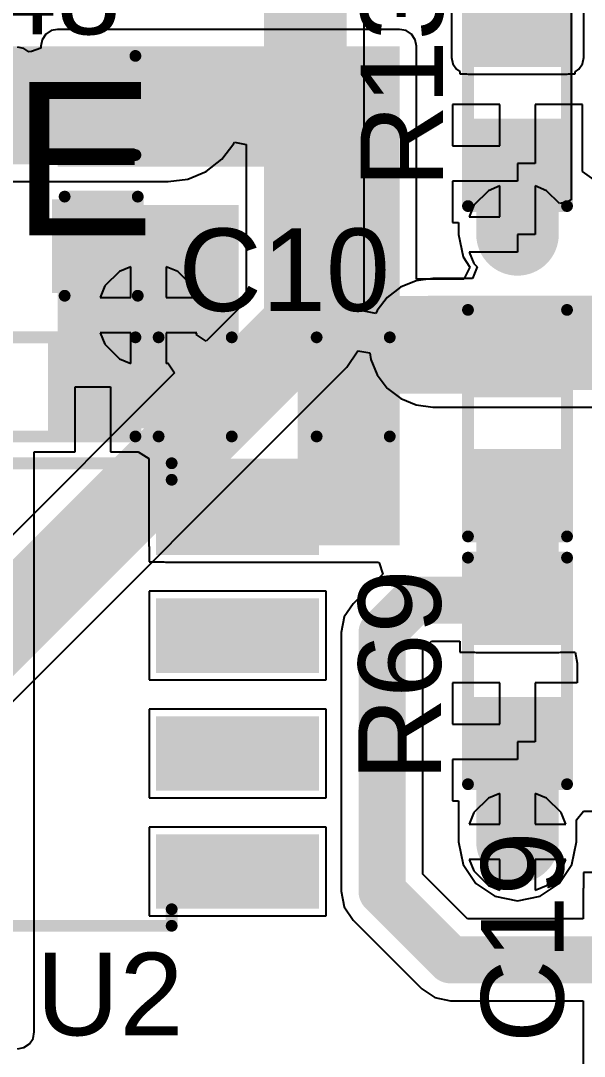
# Model space of a CAD drawing. Header units: millimetres. Extents: x -0.28 to 2.08, y -0.28 to 2.74.
# Drawn here: x 1.3603 to 1.5993, y 1.7976 to 2.2365 of the extents above; entities that cross this region are included whole.
import ezdxf

# ---------------------------------------------------------------- set-up
doc = ezdxf.new("R2010")
doc.units = ezdxf.units.MM
doc.header["$MEASUREMENT"] = 0
for name, color, linetype in [('BottomLayer', 5, 'Continuous'), ('TopLayer', 1, 'Continuous'), ('TopOverlay', 2, 'Continuous'), ('TopPaste', 8, 'Continuous'), ('TopSolder', 216, 'Continuous'), ('ViaHoleLayer', 16, 'Continuous')]:
    doc.layers.add(name, color=color, linetype=linetype)
doc.styles.add('Arial', font='arial.ttf', dxfattribs={"height": 0.2})

# ---------------------------------------------------------------- blocks, each defined once
blk = doc.blocks.new('SOIC_8_6')
at = {"layer": 'TopLayer'}
for points in [[(-0.0757874, 0.086811), (-0.0757874, 0.063189), (-0.136811, 0.063189), (-0.136811, 0.086811)], [(0.136811, 0.086811), (0.136811, 0.063189), (0.0757874, 0.063189), (0.0757874, 0.086811)], [(-0.0757874, 0.036811), (-0.0757874, 0.013189), (-0.136811, 0.013189), (-0.136811, 0.036811)], [(0.136811, 0.036811), (0.136811, 0.013189), (0.0757874, 0.013189), (0.0757874, 0.036811)], [(-0.0757874, -0.013189), (-0.0757874, -0.036811), (-0.136811, -0.036811), (-0.136811, -0.013189)], [(0.136811, -0.013189), (0.136811, -0.036811), (0.0757874, -0.036811), (0.0757874, -0.013189)], [(-0.0757874, -0.063189), (-0.0757874, -0.086811), (-0.136811, -0.086811), (-0.136811, -0.063189)], [(0.136811, -0.063189), (0.136811, -0.086811), (0.0757874, -0.086811), (0.0757874, -0.063189)]]:
    blk.add_hatch(color=1, dxfattribs=at).paths.add_polyline_path(points)
at = {"layer": 'TopOverlay'}
blk.add_hatch(color=2, dxfattribs=at).paths.add_polyline_path([(-0.072, 0.062), (-0.059, 0.062), (-0.059, 0.088), (-0.072, 0.088)])
at = {"layer": 'TopPaste'}
for points in [[(-0.0757874, 0.086811), (-0.0757874, 0.063189), (-0.136811, 0.063189), (-0.136811, 0.086811)], [(0.136811, 0.086811), (0.136811, 0.063189), (0.0757874, 0.063189), (0.0757874, 0.086811)], [(-0.0757874, 0.036811), (-0.0757874, 0.013189), (-0.136811, 0.013189), (-0.136811, 0.036811)], [(0.136811, 0.036811), (0.136811, 0.013189), (0.0757874, 0.013189), (0.0757874, 0.036811)], [(-0.0757874, -0.013189), (-0.0757874, -0.036811), (-0.136811, -0.036811), (-0.136811, -0.013189)], [(0.136811, -0.013189), (0.136811, -0.036811), (0.0757874, -0.036811), (0.0757874, -0.013189)], [(-0.0757874, -0.063189), (-0.0757874, -0.086811), (-0.136811, -0.086811), (-0.136811, -0.063189)], [(0.136811, -0.063189), (0.136811, -0.086811), (0.0757874, -0.086811), (0.0757874, -0.063189)]]:
    blk.add_hatch(color=8, dxfattribs=at).paths.add_polyline_path(points)
at = {"layer": 'TopSolder'}
for points in [[(-0.0717874, 0.090811), (-0.0717874, 0.059189), (-0.140811, 0.059189), (-0.140811, 0.090811)], [(0.140811, 0.090811), (0.140811, 0.059189), (0.0717874, 0.059189), (0.0717874, 0.090811)], [(-0.0717874, 0.040811), (-0.0717874, 0.009189), (-0.140811, 0.009189), (-0.140811, 0.040811)], [(0.140811, 0.040811), (0.140811, 0.009189), (0.0717874, 0.009189), (0.0717874, 0.040811)], [(-0.0717874, -0.009189), (-0.0717874, -0.040811), (-0.140811, -0.040811), (-0.140811, -0.009189)], [(0.140811, -0.009189), (0.140811, -0.040811), (0.0717874, -0.040811), (0.0717874, -0.009189)], [(-0.0717874, -0.059189), (-0.0717874, -0.090811), (-0.140811, -0.090811), (-0.140811, -0.059189)], [(0.140811, -0.059189), (0.140811, -0.090811), (0.0717874, -0.090811), (0.0717874, -0.059189)]]:
    blk.add_hatch(color=216, dxfattribs=at).paths.add_polyline_path(points)
at = {"layer": 'TopOverlay', "const_width": 0.005}
for points in [[(-0.07837, 0.091), (-0.07837, 0.098)], [(-0.07837, 0.098), (0.07837, 0.098)], [(0.07837, 0.091), (0.07837, 0.098)], [(-0.148, 0.08), (-0.143, 0.075)], [(-0.148, 0.07), (-0.148, 0.08)], [(-0.148, 0.07), (-0.143, 0.075)], [(-0.07837, -0.098), (-0.07837, -0.091)], [(0.07837, -0.098), (0.07837, -0.091)], [(-0.07837, -0.098), (0.07837, -0.098)]]:
    blk.add_lwpolyline(points, dxfattribs=at)
at = {"layer": 'TopOverlay', "const_width": 0.0025}
for points in [[(-0.07962, 0.098, 1), (-0.07712, 0.098, 1)], [(-0.07962, 0.098, 1), (-0.07712, 0.098, 1)], [(0.07712, 0.098, 1), (0.07962, 0.098, 1)], [(0.07712, 0.098, 1), (0.07962, 0.098, 1)], [(-0.07962, 0.091, 1), (-0.07712, 0.091, 1)], [(0.07712, 0.091, 1), (0.07962, 0.091, 1)], [(-0.14925, 0.08, 1), (-0.14675, 0.08, 1)], [(-0.14925, 0.08, 1), (-0.14675, 0.08, 1)], [(-0.14425, 0.075, 1), (-0.14175, 0.075, 1)], [(-0.14425, 0.075, 1), (-0.14175, 0.075, 1)], [(-0.14925, 0.07, 1), (-0.14675, 0.07, 1)], [(-0.14925, 0.07, 1), (-0.14675, 0.07, 1)], [(-0.07962, -0.091, 1), (-0.07712, -0.091, 1)], [(0.07712, -0.091, 1), (0.07962, -0.091, 1)], [(-0.07962, -0.098, 1), (-0.07712, -0.098, 1)], [(-0.07962, -0.098, 1), (-0.07712, -0.098, 1)], [(0.07712, -0.098, 1), (0.07962, -0.098, 1)], [(0.07712, -0.098, 1), (0.07962, -0.098, 1)]]:
    blk.add_lwpolyline(points, format="xyb", close=True, dxfattribs=at)
blk = doc.blocks.new('R___0603_21')
at = {"layer": 'TopLayer'}
for points in [[(-0.015, 0.0175), (-0.015, -0.0175), (-0.045, -0.0175), (-0.045, 0.0175)], [(0.045, 0.0175), (0.045, -0.0175), (0.015, -0.0175), (0.015, 0.0175)]]:
    blk.add_hatch(color=1, dxfattribs=at).paths.add_polyline_path(points)
at = {"layer": 'TopPaste'}
for points in [[(-0.015, 0.0175), (-0.015, -0.0175), (-0.045, -0.0175), (-0.045, 0.0175)], [(0.045, 0.0175), (0.045, -0.0175), (0.015, -0.0175), (0.015, 0.0175)]]:
    blk.add_hatch(color=8, dxfattribs=at).paths.add_polyline_path(points)
at = {"layer": 'TopSolder'}
for points in [[(-0.011, 0.0215), (-0.011, -0.0215), (-0.049, -0.0215), (-0.049, 0.0215)], [(0.049, 0.0215), (0.049, -0.0215), (0.011, -0.0215), (0.011, 0.0215)]]:
    blk.add_hatch(color=216, dxfattribs=at).paths.add_polyline_path(points)
at = {"layer": 'TopOverlay', "const_width": 0.005}
for points in [[(-0.048, 0.021), (0.048, 0.021)], [(-0.048, -0.021), (-0.048, 0.021)], [(0.048, -0.021), (0.048, 0.021)], [(-0.048, -0.021), (0.048, -0.021)]]:
    blk.add_lwpolyline(points, dxfattribs=at)
at = {"layer": 'TopOverlay', "const_width": 0.0025}
for points in [[(-0.04925, 0.021, 1), (-0.04675, 0.021, 1)], [(-0.04925, 0.021, 1), (-0.04675, 0.021, 1)], [(0.04675, 0.021, 1), (0.04925, 0.021, 1)], [(0.04675, 0.021, 1), (0.04925, 0.021, 1)], [(-0.04925, -0.021, 1), (-0.04675, -0.021, 1)], [(-0.04925, -0.021, 1), (-0.04675, -0.021, 1)], [(0.04675, -0.021, 1), (0.04925, -0.021, 1)], [(0.04675, -0.021, 1), (0.04925, -0.021, 1)]]:
    blk.add_lwpolyline(points, format="xyb", close=True, dxfattribs=at)
blk = doc.blocks.new('R___0603_22')
at = {"layer": 'TopLayer'}
for points in [[(-0.015, 0.0175), (-0.015, -0.0175), (-0.045, -0.0175), (-0.045, 0.0175)], [(0.045, 0.0175), (0.045, -0.0175), (0.015, -0.0175), (0.015, 0.0175)]]:
    blk.add_hatch(color=1, dxfattribs=at).paths.add_polyline_path(points)
at = {"layer": 'TopPaste'}
for points in [[(-0.015, 0.0175), (-0.015, -0.0175), (-0.045, -0.0175), (-0.045, 0.0175)], [(0.045, 0.0175), (0.045, -0.0175), (0.015, -0.0175), (0.015, 0.0175)]]:
    blk.add_hatch(color=8, dxfattribs=at).paths.add_polyline_path(points)
at = {"layer": 'TopSolder'}
for points in [[(-0.011, 0.0215), (-0.011, -0.0215), (-0.049, -0.0215), (-0.049, 0.0215)], [(0.049, 0.0215), (0.049, -0.0215), (0.011, -0.0215), (0.011, 0.0215)]]:
    blk.add_hatch(color=216, dxfattribs=at).paths.add_polyline_path(points)
at = {"layer": 'TopOverlay', "const_width": 0.005}
for points in [[(0.048, 0.021), (-0.048, 0.021)], [(-0.048, -0.021), (-0.048, 0.021)], [(0.048, -0.021), (0.048, 0.021)], [(0.048, -0.021), (-0.048, -0.021)]]:
    blk.add_lwpolyline(points, dxfattribs=at)
at = {"layer": 'TopOverlay', "const_width": 0.0025}
for points in [[(-0.04925, 0.021, 1), (-0.04675, 0.021, 1)], [(-0.04925, 0.021, 1), (-0.04675, 0.021, 1)], [(0.04675, 0.021, 1), (0.04925, 0.021, 1)], [(0.04675, 0.021, 1), (0.04925, 0.021, 1)], [(-0.04925, -0.021, 1), (-0.04675, -0.021, 1)], [(-0.04925, -0.021, 1), (-0.04675, -0.021, 1)], [(0.04675, -0.021, 1), (0.04925, -0.021, 1)], [(0.04675, -0.021, 1), (0.04925, -0.021, 1)]]:
    blk.add_lwpolyline(points, format="xyb", close=True, dxfattribs=at)
blk = doc.blocks.new('R___0603_23')
at = {"layer": 'TopLayer'}
for points in [[(-0.015, 0.0175), (-0.015, -0.0175), (-0.045, -0.0175), (-0.045, 0.0175)], [(0.045, 0.0175), (0.045, -0.0175), (0.015, -0.0175), (0.015, 0.0175)]]:
    blk.add_hatch(color=1, dxfattribs=at).paths.add_polyline_path(points)
at = {"layer": 'TopPaste'}
for points in [[(-0.015, 0.0175), (-0.015, -0.0175), (-0.045, -0.0175), (-0.045, 0.0175)], [(0.045, 0.0175), (0.045, -0.0175), (0.015, -0.0175), (0.015, 0.0175)]]:
    blk.add_hatch(color=8, dxfattribs=at).paths.add_polyline_path(points)
at = {"layer": 'TopSolder'}
for points in [[(-0.011, 0.0215), (-0.011, -0.0215), (-0.049, -0.0215), (-0.049, 0.0215)], [(0.049, 0.0215), (0.049, -0.0215), (0.011, -0.0215), (0.011, 0.0215)]]:
    blk.add_hatch(color=216, dxfattribs=at).paths.add_polyline_path(points)
at = {"layer": 'TopOverlay', "const_width": 0.005}
for points in [[(-0.048, 0.021), (0.048, 0.021)], [(-0.048, 0.021), (-0.048, -0.021)], [(0.048, 0.021), (0.048, -0.021)], [(-0.048, -0.021), (0.048, -0.021)]]:
    blk.add_lwpolyline(points, dxfattribs=at)
at = {"layer": 'TopOverlay', "const_width": 0.0025}
for points in [[(-0.04925, 0.021, 1), (-0.04675, 0.021, 1)], [(-0.04925, 0.021, 1), (-0.04675, 0.021, 1)], [(0.04675, 0.021, 1), (0.04925, 0.021, 1)], [(0.04675, 0.021, 1), (0.04925, 0.021, 1)], [(-0.04925, -0.021, 1), (-0.04675, -0.021, 1)], [(-0.04925, -0.021, 1), (-0.04675, -0.021, 1)], [(0.04675, -0.021, 1), (0.04925, -0.021, 1)], [(0.04675, -0.021, 1), (0.04925, -0.021, 1)]]:
    blk.add_lwpolyline(points, format="xyb", close=True, dxfattribs=at)
blk = doc.blocks.new('R___0603_43')
at = {"layer": 'TopLayer'}
for points in [[(-0.015, 0.0175), (-0.015, -0.0175), (-0.045, -0.0175), (-0.045, 0.0175)], [(0.045, 0.0175), (0.045, -0.0175), (0.015, -0.0175), (0.015, 0.0175)]]:
    blk.add_hatch(color=1, dxfattribs=at).paths.add_polyline_path(points)
at = {"layer": 'TopPaste'}
for points in [[(-0.015, 0.0175), (-0.015, -0.0175), (-0.045, -0.0175), (-0.045, 0.0175)], [(0.045, 0.0175), (0.045, -0.0175), (0.015, -0.0175), (0.015, 0.0175)]]:
    blk.add_hatch(color=8, dxfattribs=at).paths.add_polyline_path(points)
at = {"layer": 'TopSolder'}
for points in [[(-0.011, 0.0215), (-0.011, -0.0215), (-0.049, -0.0215), (-0.049, 0.0215)], [(0.049, 0.0215), (0.049, -0.0215), (0.011, -0.0215), (0.011, 0.0215)]]:
    blk.add_hatch(color=216, dxfattribs=at).paths.add_polyline_path(points)
at = {"layer": 'TopOverlay', "const_width": 0.005}
for points in [[(-0.048, 0.021), (0.048, 0.021)], [(-0.048, -0.021), (-0.048, 0.021)], [(0.048, -0.021), (0.048, 0.021)], [(-0.048, -0.021), (0.048, -0.021)]]:
    blk.add_lwpolyline(points, dxfattribs=at)
at = {"layer": 'TopOverlay', "const_width": 0.0025}
for points in [[(-0.04925, 0.021, 1), (-0.04675, 0.021, 1)], [(-0.04925, 0.021, 1), (-0.04675, 0.021, 1)], [(0.04675, 0.021, 1), (0.04925, 0.021, 1)], [(0.04675, 0.021, 1), (0.04925, 0.021, 1)], [(-0.04925, -0.021, 1), (-0.04675, -0.021, 1)], [(-0.04925, -0.021, 1), (-0.04675, -0.021, 1)], [(0.04675, -0.021, 1), (0.04925, -0.021, 1)], [(0.04675, -0.021, 1), (0.04925, -0.021, 1)]]:
    blk.add_lwpolyline(points, format="xyb", close=True, dxfattribs=at)
blk = doc.blocks.new('R___0603_76')
at = {"layer": 'TopLayer'}
for points in [[(-0.015, 0.0175), (-0.015, -0.0175), (-0.045, -0.0175), (-0.045, 0.0175)], [(0.045, 0.0175), (0.045, -0.0175), (0.015, -0.0175), (0.015, 0.0175)]]:
    blk.add_hatch(color=1, dxfattribs=at).paths.add_polyline_path(points)
at = {"layer": 'TopPaste'}
for points in [[(-0.015, 0.0175), (-0.015, -0.0175), (-0.045, -0.0175), (-0.045, 0.0175)], [(0.045, 0.0175), (0.045, -0.0175), (0.015, -0.0175), (0.015, 0.0175)]]:
    blk.add_hatch(color=8, dxfattribs=at).paths.add_polyline_path(points)
at = {"layer": 'TopSolder'}
for points in [[(-0.011, 0.0215), (-0.011, -0.0215), (-0.049, -0.0215), (-0.049, 0.0215)], [(0.049, 0.0215), (0.049, -0.0215), (0.011, -0.0215), (0.011, 0.0215)]]:
    blk.add_hatch(color=216, dxfattribs=at).paths.add_polyline_path(points)
at = {"layer": 'TopOverlay', "const_width": 0.005}
for points in [[(0.048, 0.021), (-0.048, 0.021)], [(-0.048, -0.021), (-0.048, 0.021)], [(0.048, -0.021), (0.048, 0.021)], [(0.048, -0.021), (-0.048, -0.021)]]:
    blk.add_lwpolyline(points, dxfattribs=at)
at = {"layer": 'TopOverlay', "const_width": 0.0025}
for points in [[(-0.04925, 0.021, 1), (-0.04675, 0.021, 1)], [(-0.04925, 0.021, 1), (-0.04675, 0.021, 1)], [(0.04675, 0.021, 1), (0.04925, 0.021, 1)], [(0.04675, 0.021, 1), (0.04925, 0.021, 1)], [(-0.04925, -0.021, 1), (-0.04675, -0.021, 1)], [(-0.04925, -0.021, 1), (-0.04675, -0.021, 1)], [(0.04675, -0.021, 1), (0.04925, -0.021, 1)], [(0.04675, -0.021, 1), (0.04925, -0.021, 1)]]:
    blk.add_lwpolyline(points, format="xyb", close=True, dxfattribs=at)
blk = doc.blocks.new('C___0603_92')
at = {"layer": 'TopLayer'}
for points in [[(-0.015, 0.0175), (-0.015, -0.0175), (-0.045, -0.0175), (-0.045, 0.0175)], [(0.045, 0.0175), (0.045, -0.0175), (0.015, -0.0175), (0.015, 0.0175)]]:
    blk.add_hatch(color=1, dxfattribs=at).paths.add_polyline_path(points)
at = {"layer": 'TopPaste'}
for points in [[(-0.015, 0.0175), (-0.015, -0.0175), (-0.045, -0.0175), (-0.045, 0.0175)], [(0.045, 0.0175), (0.045, -0.0175), (0.015, -0.0175), (0.015, 0.0175)]]:
    blk.add_hatch(color=8, dxfattribs=at).paths.add_polyline_path(points)
at = {"layer": 'TopSolder'}
for points in [[(-0.0126378, 0.0198622), (-0.0126378, -0.0198622), (-0.0473622, -0.0198622), (-0.0473622, 0.0198622)], [(0.0473622, 0.0198622), (0.0473622, -0.0198622), (0.0126378, -0.0198622), (0.0126378, 0.0198622)]]:
    blk.add_hatch(color=216, dxfattribs=at).paths.add_polyline_path(points)
at = {"layer": 'TopOverlay', "const_width": 0.005}
for points in [[(-0.049, 0.021), (-0.049, -0.021)], [(-0.018, 0.021), (-0.049, 0.021)], [(0.049, 0.021), (0.018, 0.021)], [(0.049, 0.021), (0.049, -0.021)], [(-0.018, -0.021), (-0.049, -0.021)], [(0.049, -0.021), (0.018, -0.021)]]:
    blk.add_lwpolyline(points, dxfattribs=at)
at = {"layer": 'TopOverlay', "const_width": 0.0025}
for points in [[(-0.05025, 0.021, 1), (-0.04775, 0.021, 1)], [(-0.05025, 0.021, 1), (-0.04775, 0.021, 1)], [(-0.01925, 0.021, 1), (-0.01675, 0.021, 1)], [(0.01675, 0.021, 1), (0.01925, 0.021, 1)], [(0.04775, 0.021, 1), (0.05025, 0.021, 1)], [(0.04775, 0.021, 1), (0.05025, 0.021, 1)], [(-0.05025, -0.021, 1), (-0.04775, -0.021, 1)], [(-0.05025, -0.021, 1), (-0.04775, -0.021, 1)], [(-0.01925, -0.021, 1), (-0.01675, -0.021, 1)], [(0.01675, -0.021, 1), (0.01925, -0.021, 1)], [(0.04775, -0.021, 1), (0.05025, -0.021, 1)], [(0.04775, -0.021, 1), (0.05025, -0.021, 1)]]:
    blk.add_lwpolyline(points, format="xyb", close=True, dxfattribs=at)
blk = doc.blocks.new('CAP_0603_102')
at = {"layer": 'TopLayer'}
for points in [[(-0.015, 0.0175), (-0.015, -0.0175), (-0.045, -0.0175), (-0.045, 0.0175)], [(0.045, 0.0175), (0.045, -0.0175), (0.015, -0.0175), (0.015, 0.0175)]]:
    blk.add_hatch(color=1, dxfattribs=at).paths.add_polyline_path(points)
at = {"layer": 'TopPaste'}
for points in [[(-0.015, 0.0175), (-0.015, -0.0175), (-0.045, -0.0175), (-0.045, 0.0175)], [(0.045, 0.0175), (0.045, -0.0175), (0.015, -0.0175), (0.015, 0.0175)]]:
    blk.add_hatch(color=8, dxfattribs=at).paths.add_polyline_path(points)
at = {"layer": 'TopSolder'}
for points in [[(-0.0126378, 0.0198622), (-0.0126378, -0.0198622), (-0.0473622, -0.0198622), (-0.0473622, 0.0198622)], [(0.0473622, 0.0198622), (0.0473622, -0.0198622), (0.0126378, -0.0198622), (0.0126378, 0.0198622)]]:
    blk.add_hatch(color=216, dxfattribs=at).paths.add_polyline_path(points)
at = {"layer": 'TopOverlay', "const_width": 0.005}
for points in [[(-0.049, 0.021), (-0.049, -0.021)], [(-0.018, 0.021), (-0.049, 0.021)], [(0.049, 0.021), (0.018, 0.021)], [(0.049, 0.021), (0.049, -0.021)], [(-0.018, -0.021), (-0.049, -0.021)], [(0.049, -0.021), (0.018, -0.021)]]:
    blk.add_lwpolyline(points, dxfattribs=at)
at = {"layer": 'TopOverlay', "const_width": 0.0025}
for points in [[(-0.05025, 0.021, 1), (-0.04775, 0.021, 1)], [(-0.05025, 0.021, 1), (-0.04775, 0.021, 1)], [(-0.01925, 0.021, 1), (-0.01675, 0.021, 1)], [(0.01675, 0.021, 1), (0.01925, 0.021, 1)], [(0.04775, 0.021, 1), (0.05025, 0.021, 1)], [(0.04775, 0.021, 1), (0.05025, 0.021, 1)], [(-0.05025, -0.021, 1), (-0.04775, -0.021, 1)], [(-0.05025, -0.021, 1), (-0.04775, -0.021, 1)], [(-0.01925, -0.021, 1), (-0.01675, -0.021, 1)], [(0.01675, -0.021, 1), (0.01925, -0.021, 1)], [(0.04775, -0.021, 1), (0.05025, -0.021, 1)], [(0.04775, -0.021, 1), (0.05025, -0.021, 1)]]:
    blk.add_lwpolyline(points, format="xyb", close=True, dxfattribs=at)

msp = doc.modelspace()

# ---------------------------------------------------------------- hatches: boundary and pattern name
at = {"layer": 'BottomLayer'}
h = msp.add_hatch(color=5, dxfattribs=at)
edge = h.paths.add_edge_path()
edge.add_arc((1.4227871, 2.2005765), 0.011811, 0, 360)
h = msp.add_hatch(color=5, dxfattribs=at)
edge = h.paths.add_edge_path()
edge.add_arc((1.5709454, 2.1459454), 0.011811, 0, 360)
h = msp.add_hatch(color=5, dxfattribs=at)
edge = h.paths.add_edge_path()
edge.add_arc((1.4145305, 2.1117465), 0.011811, 0, 360)
h = msp.add_hatch(color=5, dxfattribs=at)
edge = h.paths.add_edge_path()
edge.add_arc((1.535, 2.1), 0.011811, 0, 360)
h = msp.add_hatch(color=5, dxfattribs=at)
edge = h.paths.add_edge_path()
edge.add_arc((1.5709513, 1.8885286), 0.011811, 0, 360)
at = {"layer": 'TopLayer'}
for points in [[(1.5500787, 2.2209454), (1.5919453, 2.2209454), (1.5919453, 2.387441), (1.5500787, 2.387441)], [(1.3759449, 2.1745765), (1.5209449, 2.1745765), (1.5209449, 2.2256991), (1.3759449, 2.2256991)], [(1.4777352, 2.0141344), (1.5209448, 2.0141344), (1.5209448, 2.2215764), (1.4777352, 2.2215764)], [(1.3759449, 2.0638133), (1.4527871, 2.0638133), (1.4527871, 2.1584449), (1.3759449, 2.1584449)], [(1.4827871, 2.0785094), (1.5884449, 2.0785094), (1.5884449, 2.1198626), (1.4827871, 2.1198626)], [(1.4217328, 2.0141344), (1.512787, 2.0141344), (1.512787, 2.0509448), (1.4217328, 2.0509448)], [(1.5534449, 1.9759449), (1.5884449, 1.9759449), (1.5884449, 2.0509449), (1.5534449, 2.0509449)]]:
    msp.add_hatch(color=1, dxfattribs=at).paths.add_polyline_path(points)
h = msp.add_hatch(color=1, dxfattribs=at)
edge = h.paths.add_edge_path()
edge.add_arc((1.4227871, 2.2005765), 0.011811, 0, 360)
h = msp.add_hatch(color=1, dxfattribs=at)
edge = h.paths.add_edge_path()
edge.add_arc((1.5709454, 2.1459454), 0.011811, 0, 360)
h = msp.add_hatch(color=1, dxfattribs=at)
edge = h.paths.add_edge_path()
edge.add_arc((1.4145305, 2.1117465), 0.011811, 0, 360)
h = msp.add_hatch(color=1, dxfattribs=at)
edge = h.paths.add_edge_path()
edge.add_arc((1.535, 2.1), 0.011811, 0, 360)
h = msp.add_hatch(color=1, dxfattribs=at)
edge = h.paths.add_edge_path()
edge.add_arc((1.5709513, 1.8885286), 0.011811, 0, 360)
at = {"layer": 'ViaHoleLayer'}
h = msp.add_hatch(color=16, dxfattribs=at)
edge = h.paths.add_edge_path()
edge.add_arc((1.4227871, 2.2005765), 0.0059055, 0, 360)
h = msp.add_hatch(color=16, dxfattribs=at)
edge = h.paths.add_edge_path()
edge.add_arc((1.5709454, 2.1459454), 0.0059055, 0, 360)
h = msp.add_hatch(color=16, dxfattribs=at)
edge = h.paths.add_edge_path()
edge.add_arc((1.4145305, 2.1117465), 0.0059055, 0, 360)
h = msp.add_hatch(color=16, dxfattribs=at)
edge = h.paths.add_edge_path()
edge.add_arc((1.535, 2.1), 0.0059055, 0, 360)
h = msp.add_hatch(color=16, dxfattribs=at)
edge = h.paths.add_edge_path()
edge.add_arc((1.5709513, 1.8885286), 0.0059055, 0, 360)

# ---------------------------------------------------------------- linework, layer by layer
at = {"layer": 'BottomLayer'}
for p, q in [((1.5059249, 2.1134267), (1.5059249, 2.5305552)), ((1.5937119, 2.2793299), (1.5937119, 2.1605572)), ((1.4456097, 2.1777539), (1.450739, 2.1844384)), ((1.450739, 2.1844384), (1.4509649, 2.1849837)), ((1.4509649, 2.1849837), (1.4559649, 2.1839891)), ((1.4559649, 2.1839891), (1.4559649, 2.1177063)), ((1.4389252, 2.1726246), (1.4456097, 2.1777539)), ((1.4311408, 2.1694002), (1.4389252, 2.1726246)), ((0.6311099, 2.1683004), (1.4227871, 2.1683004)), ((1.4227871, 2.1683004), (1.4311408, 2.1694002)), ((1.5585905, 2.1644359), (1.5524549, 2.1583003)), ((1.5634454, 2.1664469), (1.5585905, 2.1644359)), ((1.5634454, 2.1534454), (1.5634454, 2.1664469)), ((1.5833003, 2.1644359), (1.5784454, 2.1664469)), ((1.5784454, 2.1664469), (1.5784454, 2.1459454)), ((1.5887119, 2.1590243), (1.5833003, 2.1644359)), ((1.5921363, 2.1597256), (1.5887119, 2.1590243)), ((1.5937119, 2.1605572), (1.5921363, 2.1597256)), ((1.5524549, 2.1583003), (1.5504439, 2.1534454)), ((1.5504439, 2.1534454), (1.5634454, 2.1534454)), ((1.5784454, 2.1459454), (1.5709454, 2.1459454)), ((1.5709454, 2.1459454), (1.5709454, 2.1384454)), ((1.5709454, 2.1384454), (1.5504439, 2.1384454)), ((1.5504439, 2.1384454), (1.5524549, 2.1335905)), ((1.5524549, 2.1335905), (1.5538675, 2.1321779)), ((1.4021756, 2.130237), (1.39604, 2.1241014)), ((1.4070305, 2.132248), (1.4021756, 2.130237)), ((1.4070305, 2.1192465), (1.4070305, 2.132248)), ((1.4268854, 2.130237), (1.4220305, 2.132248)), ((1.4220305, 2.132248), (1.4220305, 2.1192465)), ((1.433021, 2.1241014), (1.4268854, 2.130237)), ((1.5538675, 2.1321779), (1.5517964, 2.1271779)), ((1.39604, 2.1241014), (1.394029, 2.1192465)), ((1.435032, 2.1192465), (1.433021, 2.1241014)), ((1.5279516, 2.1263051), (1.5213835, 2.1235845)), ((1.535, 2.1272329), (1.5279516, 2.1263051)), ((1.5354178, 2.1271779), (1.535, 2.1272329)), ((1.5517964, 2.1271779), (1.5354178, 2.1271779)), ((1.5213835, 2.1235845), (1.5157434, 2.1192566)), ((1.394029, 2.1192465), (1.4070305, 2.1192465)), ((1.4220305, 2.1192465), (1.435032, 2.1192465)), ((1.4559649, 2.1177063), (1.4389865, 2.1007279)), ((1.5157434, 2.1192566), (1.5114155, 2.1136165)), ((1.5109249, 2.1124321), (1.5059249, 2.1134267)), ((1.5114155, 2.1136165), (1.5109249, 2.1124321)), ((1.4070305, 2.1042465), (1.394029, 2.1042465)), ((1.394029, 2.1042465), (1.39604, 2.0993916)), ((1.4070305, 2.091245), (1.4070305, 2.1042465)), ((1.435032, 2.1042465), (1.4220305, 2.1042465)), ((1.4220305, 2.1042465), (1.4220305, 2.091245)), ((1.4347477, 2.1035602), (1.435032, 2.1042465)), ((1.4389865, 2.1007279), (1.4347477, 2.1035602)), ((1.39604, 2.0993916), (1.4021756, 2.093256)), ((1.4986084, 2.0896958), (1.5031797, 2.0965373)), ((1.5031797, 2.0965373), (1.5083262, 2.0957529)), ((1.5083262, 2.0957529), (1.5086949, 2.0929516)), ((1.3171945, 1.9082819), (1.4986084, 2.0896958)), ((1.4021756, 2.093256), (1.4070305, 2.091245)), ((1.4220305, 2.091245), (1.4227168, 2.0915293)), ((1.4227168, 2.0915293), (1.4255491, 2.0872905)), ((1.5086949, 2.0929516), (1.5114155, 2.0863835)), ((1.4255491, 2.0872905), (1.289184, 1.9509254)), ((1.5114155, 2.0863835), (1.5157434, 2.0807434)), ((1.5157434, 2.0807434), (1.5157984, 2.0806883)), ((1.5157984, 2.0806883), (1.5214385, 2.0763604)), ((1.5214385, 2.0763604), (1.5280066, 2.0736398)), ((1.5280066, 2.0736398), (1.5350551, 2.0727119)), ((1.5350551, 2.0727119), (1.6899449, 2.0727119)), ((1.5634513, 1.9090301), (1.5585964, 1.9070191)), ((1.5634513, 1.8960286), (1.5634513, 1.9090301)), ((1.5833062, 1.9070191), (1.5784513, 1.9090301)), ((1.5784513, 1.9090301), (1.5784513, 1.8960286)), ((1.5585964, 1.9070191), (1.5524608, 1.9008835)), ((1.5894418, 1.9008835), (1.5833062, 1.9070191)), ((1.5524608, 1.9008835), (1.5504498, 1.8960286)), ((1.5914528, 1.8960286), (1.5894418, 1.9008835)), ((1.5504498, 1.8960286), (1.5634513, 1.8960286)), ((1.5784513, 1.8960286), (1.5914528, 1.8960286)), ((1.5634513, 1.8810286), (1.5504498, 1.8810286)), ((1.5504498, 1.8810286), (1.5524608, 1.8761737)), ((1.5634513, 1.8680271), (1.5634513, 1.8810286)), ((1.5914528, 1.8810286), (1.5784513, 1.8810286)), ((1.5784513, 1.8810286), (1.5784513, 1.8680271)), ((1.5894418, 1.8761737), (1.5914528, 1.8810286)), ((1.5524608, 1.8761737), (1.5585964, 1.8700381)), ((1.5833062, 1.8700381), (1.5894418, 1.8761737)), ((1.5585964, 1.8700381), (1.5634513, 1.8680271)), ((1.5784513, 1.8680271), (1.5833062, 1.8700381))]:
    msp.add_line(p, q, dxfattribs=at)
for points, const_width in [([(1.4809449, 2.1073593), (1.4809449, 2.5670827)], 0.035), ([(0.6311099, 2.2005765), (1.4227871, 2.2005765)], 0.05), ([(1.299531, 1.9259454), (1.4809449, 2.1073593)], 0.035), ([(1.535, 2.1), (1.5350551, 2.0999449)], 0.04), ([(1.5350551, 2.0999449), (1.6899449, 2.0999449)], 0.04)]:
    msp.add_lwpolyline(points, dxfattribs=dict(at, const_width=const_width))
for points, const_width in [([(1.4102871, 2.2005765, 1), (1.4352871, 2.2005765, 1)], 0.025), ([(1.4721949, 2.1073593, 1), (1.4896949, 2.1073593, 1)], 0.0175), ([(1.4721949, 2.1073593, 1), (1.4896949, 2.1073593, 1)], 0.0175), ([(1.525, 2.1, 1), (1.545, 2.1, 1)], 0.02), ([(1.5250551, 2.0999449, 1), (1.5450551, 2.0999449, 1)], 0.02), ([(1.5250551, 2.0999449, 1), (1.5450551, 2.0999449, 1)], 0.02)]:
    msp.add_lwpolyline(points, format="xyb", close=True, dxfattribs=dict(at, const_width=const_width))
at = {"layer": 'TopLayer'}
for p, q in [((1.5990825, 2.2209454), (1.5990825, 2.3173117)), ((1.5429416, 2.3153428), (1.5429416, 2.2209454)), ((1.3708982, 2.2307458), (1.3693511, 2.2284303)), ((1.3732137, 2.2322929), (1.3708982, 2.2307458)), ((1.3759449, 2.2328362), (1.3732137, 2.2322929)), ((1.5209449, 2.2328362), (1.3759449, 2.2328362)), ((1.5236761, 2.2322929), (1.5209449, 2.2328362)), ((1.5259916, 2.2307458), (1.5236761, 2.2322929)), ((1.5275387, 2.2284303), (1.5259916, 2.2307458)), ((1.3616761, 2.2246703), (1.3589449, 2.2252136)), ((1.3693511, 2.2284303), (1.3688078, 2.2256991)), ((1.3688078, 2.2256991), (1.3688078, 2.224915)), ((1.528082, 2.2256991), (1.5275387, 2.2284303)), ((1.528082, 2.1269998), (1.528082, 2.2256991)), ((1.3638078, 2.223246), (1.3616761, 2.2246703)), ((1.3648987, 2.2234607), (1.3638078, 2.223246)), ((1.3688078, 2.224915), (1.3648987, 2.2234607)), ((1.5429416, 2.2209454), (1.5434849, 2.2182142)), ((1.5985392, 2.2182142), (1.5990825, 2.2209454)), ((1.5434849, 2.2182142), (1.545032, 2.2158987)), ((1.5969921, 2.2158987), (1.5985392, 2.2182142)), ((1.545032, 2.2158987), (1.5464454, 2.2149543)), ((1.5464454, 2.2149543), (1.5464454, 2.2139454)), ((1.5464454, 2.2139454), (1.5493895, 2.2139454)), ((1.5493895, 2.2139454), (1.5500787, 2.2138083)), ((1.5500787, 2.2138083), (1.5919454, 2.2138083)), ((1.5919454, 2.2138083), (1.5926346, 2.2139454)), ((1.5926346, 2.2139454), (1.5954454, 2.2139454)), ((1.5954454, 2.2148653), (1.5969921, 2.2158987)), ((1.5954454, 2.2139454), (1.5954454, 2.2148653)), ((1.5634454, 2.2009454), (1.5434454, 2.2009454)), ((1.5434454, 2.2009454), (1.5434454, 2.1834454)), ((1.5634454, 2.1834454), (1.5634454, 2.2009454)), ((1.5984454, 2.2009454), (1.5784454, 2.2009454)), ((1.5784454, 2.2009454), (1.5784454, 2.1759454)), ((1.5984454, 2.1725637), (1.5984454, 2.2009454)), ((1.5434454, 2.1834454), (1.5634454, 2.1834454)), ((1.5784454, 2.1759454), (1.5709454, 2.1759454)), ((1.5709454, 2.1759454), (1.5709454, 2.1684454)), ((1.6034455, 2.1690672), (1.5984454, 2.1725637)), ((1.5709454, 2.1684454), (1.5434454, 2.1684454)), ((1.5434454, 2.1684454), (1.5434454, 2.1509454)), ((1.5434454, 2.1509454), (1.5459654, 2.1509454)), ((1.5459654, 2.1509454), (1.5459654, 2.1459454)), ((1.5459654, 2.1459454), (1.5478669, 2.136386)), ((1.5478669, 2.136386), (1.5507976, 2.1319998)), ((1.5507976, 2.1319998), (1.5481251, 2.1269998)), ((1.5481251, 2.1269998), (1.528082, 2.1269998)), ((1.3834449, 2.0538133), (1.3834449, 2.0813135)), ((1.3834449, 2.0813135), (1.3984449, 2.0813135)), ((1.3984449, 2.0813135), (1.3984449, 2.0538133)), ((1.366082, 1.8427262), (1.366082, 2.0538133)), ((1.366082, 2.0538133), (1.3834449, 2.0538133)), ((1.3984449, 2.0538133), (1.4100683, 2.0538133)), ((1.4100683, 2.0538133), (1.4145957, 2.0509448)), ((1.4145957, 2.0509448), (1.4145957, 2.0141344)), ((1.4145957, 2.0141344), (1.4147328, 2.0134452)), ((1.4147328, 2.0134452), (1.4147328, 2.0071344)), ((1.4147328, 2.0071344), (1.4210436, 2.0071344)), ((1.4210436, 2.0071344), (1.4217328, 2.0069973)), ((1.4217328, 2.0069973), (1.5120373, 2.0069973)), ((1.5120373, 2.0069973), (1.5122345, 2.0067494)), ((1.5122345, 2.0067494), (1.5138527, 2.0019973)), ((1.5138527, 2.0019973), (1.5012809, 1.9894255)), ((1.4897564, 1.9947564), (1.4147328, 1.9947564)), ((1.4147328, 1.9947564), (1.4147328, 1.9571344)), ((1.4897564, 1.9571344), (1.4897564, 1.9947564)), ((1.5012809, 1.9894255), (1.4975236, 1.9838023)), ((1.4975236, 1.9838023), (1.4962042, 1.9771692)), ((1.4962042, 1.9771692), (1.4962042, 1.8675658)), ((1.5308702, 1.9699896), (1.5344925, 1.9736119)), ((1.5344925, 1.9736119), (1.5464449, 1.9736119)), ((1.5464449, 1.9736119), (1.5464449, 1.9689449)), ((1.5308702, 1.8747454), (1.5308702, 1.9699896)), ((1.5464449, 1.9689449), (1.5527557, 1.9689449)), ((1.5527557, 1.9689449), (1.5534449, 1.9688078)), ((1.5534449, 1.9688078), (1.5884449, 1.9688078)), ((1.5884449, 1.9688078), (1.5891341, 1.9689449)), ((1.5891341, 1.9689449), (1.5954448, 1.9689449)), ((1.5954448, 1.9689449), (1.5963083, 1.9643025)), ((1.5963083, 1.9643025), (1.5963083, 1.9559449)), ((1.4147328, 1.9571344), (1.4897564, 1.9571344)), ((1.5634451, 1.9559449), (1.5434449, 1.9559449)), ((1.5434449, 1.9559449), (1.5434449, 1.9384451)), ((1.5634451, 1.9384451), (1.5634451, 1.9559449)), ((1.5963083, 1.9559449), (1.5784451, 1.9559449)), ((1.5784451, 1.9559449), (1.5784451, 1.9309451)), ((1.4897564, 1.9447564), (1.4147328, 1.9447564)), ((1.4147328, 1.9447564), (1.4147328, 1.9071344)), ((1.4897564, 1.9071344), (1.4897564, 1.9447564)), ((1.5434449, 1.9384451), (1.5634451, 1.9384451)), ((1.5784451, 1.9309451), (1.5709451, 1.9309451)), ((1.5709451, 1.9309451), (1.5709451, 1.9234451)), ((1.5709451, 1.9234451), (1.5434449, 1.9234451)), ((1.5434449, 1.9234451), (1.5434449, 1.9059449)), ((1.4147328, 1.9071344), (1.4897564, 1.9071344)), ((1.5434449, 1.9059449), (1.5459681, 1.9059449)), ((1.5459681, 1.9059449), (1.5459681, 1.8885318)), ((1.5959281, 1.8977784), (1.5989455, 1.9015286)), ((1.5989455, 1.9015286), (1.6027562, 1.9015286)), ((1.5959281, 1.8885318), (1.5959281, 1.8977784)), ((1.4897564, 1.8947564), (1.4147328, 1.8947564)), ((1.4147328, 1.8947564), (1.4147328, 1.8571344)), ((1.4897564, 1.8571344), (1.4897564, 1.8947564)), ((1.5459681, 1.8885318), (1.5478696, 1.8789724)), ((1.5940266, 1.8789724), (1.5959281, 1.8885318)), ((1.5478696, 1.8789724), (1.5532846, 1.8708683)), ((1.5886116, 1.8708683), (1.5940266, 1.8789724)), ((1.549754, 1.8558616), (1.5308702, 1.8747454)), ((1.6052562, 1.8755286), (1.5989454, 1.8755286)), ((1.5989454, 1.8755286), (1.5989454, 1.8692178)), ((1.5532846, 1.8708683), (1.5613887, 1.8654533)), ((1.5805075, 1.8654533), (1.5886116, 1.8708683)), ((1.4962042, 1.8675658), (1.4975236, 1.8609327)), ((1.5613887, 1.8654533), (1.5709481, 1.8635518)), ((1.5709481, 1.8635518), (1.5805075, 1.8654533)), ((1.5989454, 1.8692178), (1.5988083, 1.8685286)), ((1.5988083, 1.8685286), (1.5988083, 1.8558616)), ((1.4975236, 1.8609327), (1.5012809, 1.8553095)), ((1.4147328, 1.8571344), (1.4897564, 1.8571344)), ((1.5012809, 1.8553095), (1.5303181, 1.8262723)), ((1.5988083, 1.8558616), (1.549754, 1.8558616)), ((1.366082, 1.8079594), (1.366082, 1.8427262)), ((1.5303181, 1.8262723), (1.5359413, 1.822515)), ((1.5359413, 1.822515), (1.5425744, 1.8211956)), ((1.5425744, 1.8211956), (1.5988083, 1.8211956)), ((1.5988083, 1.8211956), (1.5988083, 1.7365471)), ((1.3639916, 1.8029127), (1.3655387, 1.8052282)), ((1.3655387, 1.8052282), (1.366082, 1.8079594)), ((1.3589449, 1.8008223), (1.3616761, 1.8013656)), ((1.3616761, 1.8013656), (1.3639916, 1.8029127))]:
    msp.add_line(p, q, dxfattribs=at)
for points, const_width in [([(1.5709454, 2.1459454), (1.5709454, 2.1759454)], 0.035), ([(1.5135372, 1.9771692), (1.5273129, 1.9909449)], 0.02), ([(1.5273129, 1.9909449), (1.5709449, 1.9909449)], 0.02), ([(1.5135372, 1.8675658), (1.5135372, 1.9771692)], 0.02), ([(1.5709481, 1.8885318), (1.5709481, 1.9309417)], 0.035), ([(1.5709449, 1.9309449), (1.5709481, 1.9309417)], 0.02), ([(1.5709481, 1.8885318), (1.5709513, 1.8885286)], 0.02), ([(1.5135372, 1.8675658), (1.5425744, 1.8385286)], 0.02), ([(1.5425744, 1.8385286), (1.6409454, 1.8385286)], 0.02)]:
    msp.add_lwpolyline(points, dxfattribs=dict(at, const_width=const_width))
for points, const_width in [([(1.5621954, 2.1759454, 1), (1.5796954, 2.1759454, 1)], 0.0175), ([(1.5621954, 2.1459454, 1), (1.5796954, 2.1459454, 1)], 0.0175), ([(1.5223129, 1.9909449, 1), (1.5323129, 1.9909449, 1)], 0.01), ([(1.5223129, 1.9909449, 1), (1.5323129, 1.9909449, 1)], 0.01), ([(1.5659449, 1.9909449, 1), (1.5759449, 1.9909449, 1)], 0.01), ([(1.5085372, 1.9771692, 1), (1.5185372, 1.9771692, 1)], 0.01), ([(1.5085372, 1.9771692, 1), (1.5185372, 1.9771692, 1)], 0.01), ([(1.5621981, 1.9309417, 1), (1.5796981, 1.9309417, 1)], 0.0175), ([(1.5659449, 1.9309449, 1), (1.5759449, 1.9309449, 1)], 0.01), ([(1.5659481, 1.9309417, 1), (1.5759481, 1.9309417, 1)], 0.01), ([(1.5621981, 1.8885318, 1), (1.5796981, 1.8885318, 1)], 0.0175), ([(1.5659481, 1.8885318, 1), (1.5759481, 1.8885318, 1)], 0.01), ([(1.5659513, 1.8885286, 1), (1.5759513, 1.8885286, 1)], 0.01), ([(1.5085372, 1.8675658, 1), (1.5185372, 1.8675658, 1)], 0.01), ([(1.5085372, 1.8675658, 1), (1.5185372, 1.8675658, 1)], 0.01), ([(1.5375744, 1.8385286, 1), (1.5475744, 1.8385286, 1)], 0.01), ([(1.5375744, 1.8385286, 1), (1.5475744, 1.8385286, 1)], 0.01)]:
    msp.add_lwpolyline(points, format="xyb", close=True, dxfattribs=dict(at, const_width=const_width))

# ---------------------------------------------------------------- block references
for name, p, rotation in [('R___0603_76', (1.5709454, 2.2059454), 270), ('C___0603_92', (1.3609449, 2.1409449), 180), ('R___0603_23', (1.5709449, 2.0659449), 90), ('CAP_0603_102', (1.4677871, 2.0813133), 180), ('R___0603_22', (1.5709449, 1.9609449), 270)]:
    msp.add_blockref(name, p, dxfattribs=dict(rotation=rotation))
for name, p in [('R___0603_43', (1.3609449, 2.2005765)), ('R___0603_21', (1.3609449, 2.0813133)), ('SOIC_8_6', (1.3459454, 1.9509454))]:
    msp.add_blockref(name, p)

# ---------------------------------------------------------------- texts
at = {"layer": 'TopOverlay', "style": 'Arial'}
for s, height, p in [('R48', 0.035, (1.3130578, 2.2306991)), ('TREBLE', 0.065, (1.0638483, 2.1455073)), ('C10', 0.035, (1.4272091, 2.1134506)), ('U2', 0.035, (1.3668428, 1.8065057))]:
    msp.add_text(s, height=height, dxfattribs=at).set_placement(p)
for s, p in [('R13', (1.5394223, 2.1656256)), ('R69', (1.5384392, 1.9142933)), ('C19', (1.5904943, 1.8032642))]:
    msp.add_text(s, height=0.035, rotation=90, dxfattribs=at).set_placement(p)

doc.saveas('drawing.dxf')
